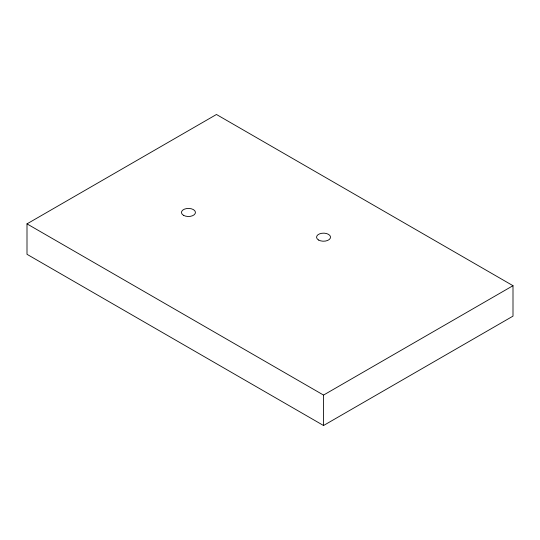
<?xml version="1.0" encoding="UTF-8"?>
<svg xmlns="http://www.w3.org/2000/svg" width="540" height="540" viewBox="0 0 540 540"><rect width="100%" height="100%" fill="white"/><g stroke="black" fill="none" stroke-linecap="round" stroke-linejoin="round"><path stroke-width="0.81" d="M27 223.871L216.459 114.487L513 285.694L513 316.13L323.541 425.513L27 254.306L27 223.871L323.541 395.077L513 285.694M323.541 395.077L323.541 425.513M183.506 215.312A6.986 4.037 0 0 0 195.203 213.503A6.986 4.037 0 0 0 186.644 208.555A6.986 4.037 0 0 0 183.506 215.312M318.6 240.037A6.986 4.037 0 0 0 330.291 238.228A6.986 4.037 0 0 0 321.732 233.287A6.986 4.037 0 0 0 318.6 240.037"/></g></svg>
